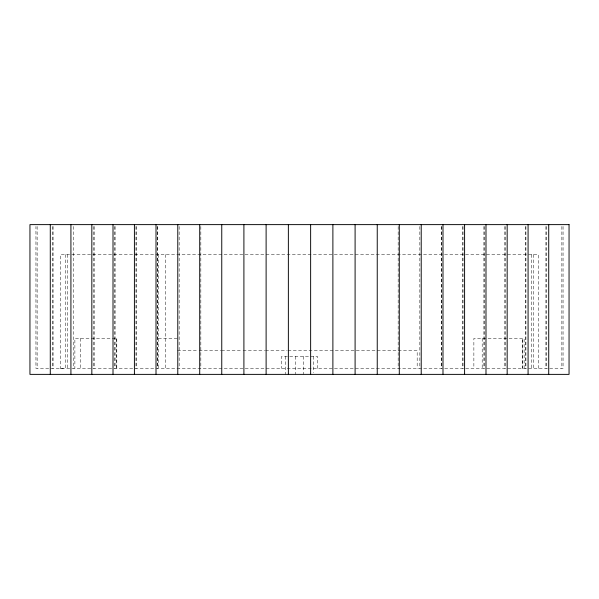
<?xml version="1.0" encoding="UTF-8"?>
<svg xmlns="http://www.w3.org/2000/svg" width="599" height="599" viewBox="0 0 599 599"><rect width="100%" height="100%" fill="white"/><g stroke="black" fill="none" stroke-linecap="round" stroke-linejoin="round"><path stroke-width="0.45" stroke-dasharray="3 2.25" d="M158.413 338.435L177.581 338.435M177.581 350.415L198.172 350.415M199.108 350.415L220.634 350.415M221.57 350.415L242.161 350.415M243.097 350.415L264.623 350.415M265.559 350.415L287.086 350.415M288.022 350.415L417.181 350.415L417.181 368.385M60.499 368.235L65.291 368.235M563.06 226.489L563.06 368.385L35.94 368.385L35.94 226.489M561.862 226.489L561.862 368.385M546.37 226.489L546.37 368.385M545.906 226.489L545.906 368.385M538.501 368.385L538.501 254.575L60.499 254.575L60.499 368.385M533.709 254.575L533.709 368.385M531.313 254.575L531.313 368.385M525.929 226.489L525.929 368.385M525.495 226.489L525.495 368.385M524.125 368.385L524.125 338.435L473.869 338.435L473.869 368.385M505.212 226.489L505.212 368.385M504.815 226.489L504.815 368.385M484.239 226.489L484.239 368.385M483.887 226.489L483.887 368.385M482.195 338.435L482.195 368.385M463.042 226.489L463.042 368.385M462.728 226.489L462.728 368.385M441.643 226.489L441.643 368.385M441.373 226.489L441.373 368.385M419.839 226.489L419.839 368.385M398.163 226.489L398.163 368.385M317.47 368.385L317.47 356.405L281.53 356.405L281.53 368.385M313.277 356.405L313.277 372.578M303.738 356.405L303.738 374.375M295.3 356.405L295.3 374.375M285.745 356.405L285.745 374.375M200.837 226.489L200.837 368.385M179.161 226.489L179.161 368.385M165.601 254.575L165.601 368.385M158.413 254.575L158.413 368.385M157.627 226.489L157.627 368.385M157.357 226.489L157.357 368.385M136.273 226.489L136.273 368.385M135.958 226.489L135.958 368.385M116.805 368.385L116.805 338.435L74.875 338.435L74.875 368.385M116.326 338.435L116.326 368.385M115.113 226.489L115.113 368.385M114.761 226.489L114.761 368.385M94.185 226.489L94.185 368.385M93.788 226.489L93.788 368.385M80.386 338.435L80.386 368.385M73.505 226.489L73.505 368.385M67.687 254.575L67.687 368.385M65.291 254.575L65.291 368.385M53.094 226.489L53.094 368.385M52.63 226.489L52.63 368.385M37.138 226.489L37.138 368.385M522.335 368.385L522.335 338.435L522.335 368.385"/><path stroke-width="0.9" d="M548.721 224.625L548.721 374.375M528.078 224.625L528.078 374.375M507.166 224.625L507.166 374.375M485.991 224.625L485.991 374.375M464.592 224.625L464.592 374.375M442.99 224.625L442.99 374.375M421.217 224.625L421.217 374.375M399.286 224.625L399.286 374.375M377.243 224.625L377.243 374.375M355.095 224.625L355.095 374.375M332.887 224.625L332.887 374.375M310.634 224.625L310.634 374.375M288.366 224.625L288.366 374.375M266.113 224.625L266.113 374.375M243.905 224.625L243.905 374.375M221.757 224.625L221.757 374.375M199.714 224.625L199.714 374.375M177.783 224.625L177.783 374.375M156.01 224.625L156.01 374.375M134.408 224.625L134.408 374.375M113.009 224.625L113.009 374.375M91.834 224.625L91.834 374.375M70.922 224.625L70.922 374.375M50.279 224.625L50.279 374.375M569.05 224.625L29.95 224.625L29.95 374.375L569.05 374.375L569.05 224.625"/></g></svg>
